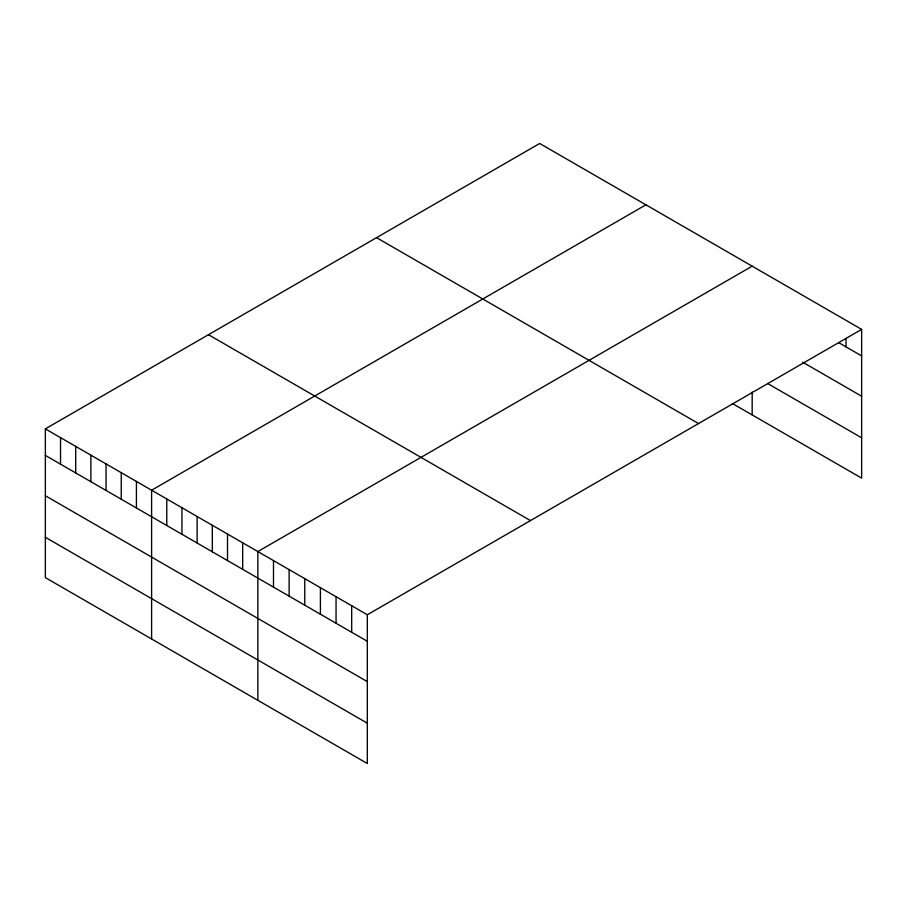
<?xml version="1.0" encoding="UTF-8"?>
<svg xmlns="http://www.w3.org/2000/svg" width="907" height="907" viewBox="0 0 907 907"><rect width="100%" height="100%" fill="white"/><g stroke="black" fill="none" stroke-linecap="round" stroke-linejoin="round"><path stroke-width="1.36" d="M45.35 428.875L367.324 614.765L367.324 763.524L45.35 577.623L45.35 428.875L539.676 143.476L861.65 329.377L861.65 478.125L732.323 403.468M645.92 204.823L151.605 490.222L151.605 638.97M752.175 266.17L257.86 551.558L257.86 700.317M367.324 614.765L861.65 329.377M838.794 342.71L861.65 355.907M802.706 362.199L861.65 396.234M767.821 383.616L861.65 437.798M376.541 237.657L698.526 423.558M208.474 334.694L530.459 520.584M45.35 455.405L367.324 641.294M45.35 495.744L367.324 681.633M45.35 537.295L367.324 723.185M846.016 338.492L846.016 346.871M752.175 392.062L752.175 414.918M351.689 605.74L351.689 632.27M336.055 596.704L336.055 623.234M320.409 587.679L320.409 614.209M304.775 578.655L304.775 605.184M289.129 569.619L289.129 596.148M273.495 560.594L273.495 587.124M242.679 542.794L242.679 569.335M227.498 534.03L227.498 560.571M212.317 525.266L212.317 551.807M197.136 516.514L197.136 543.044M181.956 507.75L181.956 534.28M166.786 498.986L166.786 525.516M136.424 481.458L136.424 507.988M121.243 472.694L121.243 499.224M106.062 463.93L106.062 490.46M90.881 455.167L90.881 481.696M75.712 446.403L75.712 472.932M60.531 437.639L60.531 464.169"/></g></svg>
